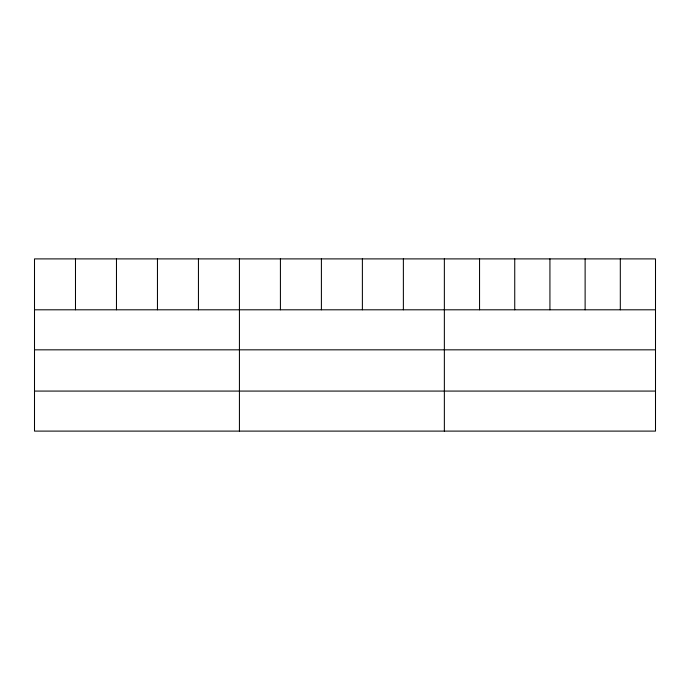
<?xml version="1.0" encoding="UTF-8"?>
<svg xmlns="http://www.w3.org/2000/svg" width="690" height="690" viewBox="0 0 690 690"><rect width="100%" height="100%" fill="white"/><g stroke="black" fill="none" stroke-linecap="round" stroke-linejoin="round"><path stroke-width="1.03" d="M655.5 349.83L655.5 258.897L34.5 258.897L34.5 431.103L655.5 431.103L655.5 349.83L34.5 349.83M34.5 309.801L655.5 309.801M34.5 391.075L655.5 391.075M620.31 258.897L620.31 309.801M585.12 258.897L585.12 309.801M549.93 258.897L549.93 309.801M514.74 258.897L514.74 309.801M479.55 258.897L479.55 309.801M444.36 258.897L444.36 431.103M403.374 258.897L403.374 309.801M362.388 258.897L362.388 309.801M321.402 258.897L321.402 309.801M280.416 258.897L280.416 309.801M239.43 258.897L239.43 431.103M198.444 258.897L198.444 309.801M157.458 258.897L157.458 309.801M116.472 258.897L116.472 309.801M75.486 258.897L75.486 309.801"/></g></svg>
